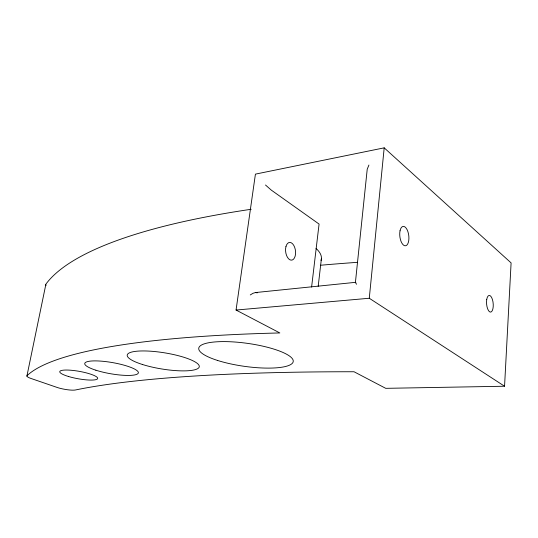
<?xml version="1.0" encoding="UTF-8"?>
<svg xmlns="http://www.w3.org/2000/svg" width="538" height="538" viewBox="0 0 538 538"><rect width="100%" height="100%" fill="white"/><g stroke="black" fill="none" stroke-linecap="round" stroke-linejoin="round"><path stroke-width="0.81" d="M504.557 386.237L511.1 262.9L384.193 147.842L255.422 174.13L236.054 310.049L279.834 332.948A615.163 97.425 5.2 0 0 27.061 375.659A12.273 2.246 10.5 0 0 31.056 378.49L57.048 387.414A11.897 2.139 10.2 0 0 75.502 389.969A817.518 98.481 5.1 0 1 354.024 371.751L385.733 388.335L504.557 386.237L369.276 298.254L236.054 310.049M369.276 298.254L384.193 147.842M356.546 284.259L355.41 282.477L367.219 169.228L368.92 165.038M318.187 286.31L321.381 258.859M311.603 287.063L319.074 224.064L271.266 190.096L265.496 185.011M26.9 376.102L45.797 284.663M355.41 282.477L355.847 282.43M250.271 294.945L252.974 293.291L255.429 292.558L355.51 282.336M255.429 292.558L257.265 292.847M46.086 285.402A11.91 3.309 11.4 0 1 45.999 284.01A593.266 142.496 3.2 0 1 251.179 209.275M320.386 265.254A811.465 143.612 3.3 0 1 357.635 262.315M316.041 248.435A61.527 21.581 7.5 0 1 321.025 260.466M68.514 376.499A19.26 3.746 10.2 0 0 97.681 378.49A19.26 3.746 10.2 0 0 70.001 370.171A19.26 3.746 10.2 0 0 68.514 376.499M95.851 370.198A27.216 5.656 9.9 0 0 138.253 373.17A27.216 5.656 9.9 0 0 100.579 361.099A27.216 5.656 9.9 0 0 95.851 370.198M142.57 364.529A36.497 8.191 9.2 0 0 199.154 367.172A36.497 8.191 9.2 0 0 148.017 351.058A36.497 8.191 9.2 0 0 142.57 364.529M217.634 360.467A47.7 11.587 8 0 0 292.914 362.464A47.7 11.587 8 0 0 227.426 341.65A47.7 11.587 8 0 0 217.634 360.467M285.967 246.525A8.917 4.936 82.8 0 0 291.125 260.15A8.917 4.936 82.8 0 0 294.622 247.198A8.917 4.936 82.8 0 0 285.967 246.525M400.037 230.775A9.765 4.486 83.1 0 0 404.986 245.785A9.765 4.486 83.1 0 0 407.925 231.71A9.765 4.486 83.1 0 0 400.037 230.775M486.715 299.585A8.379 3.309 85 0 0 490.495 312.114A8.379 3.309 85 0 0 492.458 299.592A8.379 3.309 85 0 0 486.715 299.585"/></g></svg>
